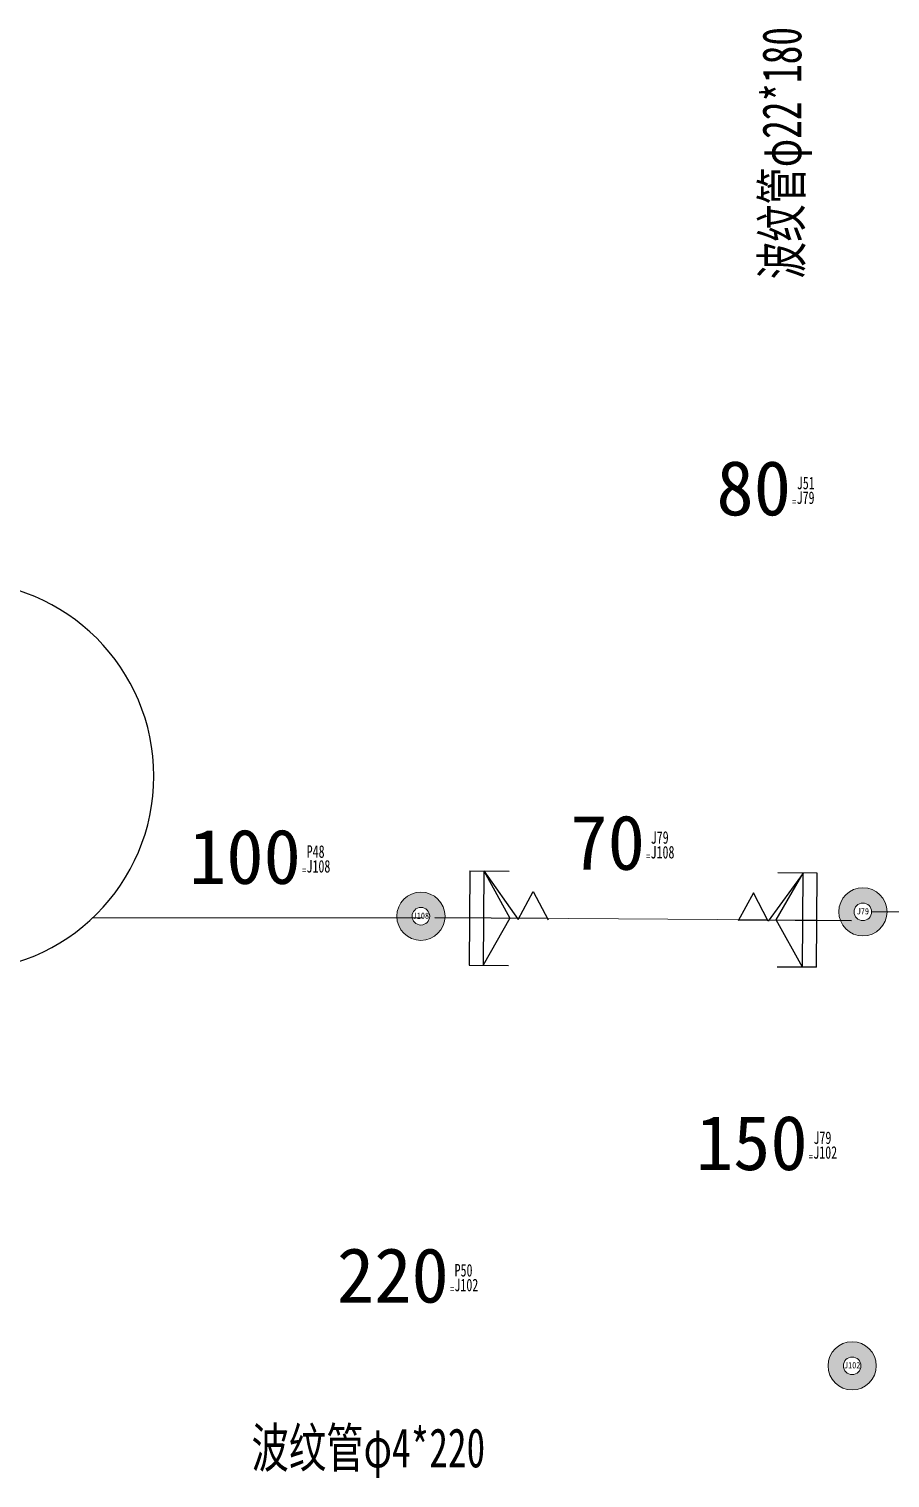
# Model space of a CAD drawing. Header units: millimetres. Extents: x -2653 to 6698, y -4403 to -42.
# Drawn here: x 339 to 394, y -683.2 to -590.7 of the extents above; entities that cross this region are included whole.
import ezdxf
from ezdxf.enums import TextEntityAlignment as Align

# ---------------------------------------------------------------- set-up
doc = ezdxf.new("R2010")
doc.units = ezdxf.units.MM
doc.header["$MEASUREMENT"] = 0
for name, color, linetype in [('01', 7, 'Continuous'), ('文字', 3, 'Continuous'), ('管-供应商', 43, 'Continuous'), ('管-内径', 2, 'Continuous'), ('管-名称', 59, 'Continuous'), ('管-外径', 6, 'Continuous'), ('管-编码', 58, 'Continuous'), ('节点长度', 1, 'Continuous'), ('节点长度-L', 32, 'Continuous'), ('轮廓线', 7, 'Continuous')]:
    doc.layers.add(name, color=color, linetype=linetype)
for name, color, linetype, plot in [('供方编码', 51, 'Continuous', False), ('备注', 4, 'Continuous', False), ('管-ID', 7, 'Continuous', False), ('管-L', 38, 'Continuous', False), ('管-不打印', 2, 'Continuous', False), ('管-位置', 18, 'Continuous', False), ('管-单位', 2, 'Continuous', False), ('管-工位', 4, 'Continuous', False), ('管-开口', 64, 'Continuous', False), ('管-数量', 6, 'Continuous', False), ('管-类别', 56, 'Continuous', False), ('管-规格', 56, 'Continuous', False), ('管-重叠值', 49, 'Continuous', False), ('管-颜色', 14, 'Continuous', False), ('节点长度-E1', 53, 'Continuous', False), ('节点长度-E2', 53, 'Continuous', False), ('节点长度-不打印', 14, 'Continuous', False), ('隐藏-节点长度辅助', 202, 'Continuous', False), ('隐藏-辅助信息', 3, 'Continuous', False)]:
    doc.layers.add(name, color=color, linetype=linetype, plot=plot)
doc.styles.add('CL', font='', dxfattribs={"height": 2})
doc.styles.get("Standard").update_dxf_attribs({"font": 'txt', "bigfont": 'gbcbig.shx'})
doc.styles.get('CL').set_extended_font_data('SimSun')

# ---------------------------------------------------------------- blocks, each defined once
blk = doc.blocks.new('分支点')
at = {"layer": '轮廓线'}
h = blk.add_hatch(color=1, dxfattribs=at)
edge = h.paths.add_edge_path()
edge.add_arc((-0.001, 0.001), 1.54, 0, 360)
edge = h.paths.add_edge_path(flags=16)
edge.add_arc((-0.001, 0.001), 0.56, 0, 360)
at = {"layer": '轮廓线', "color": 1, "linetype": 'ByBlock', "lineweight": -2}
for radius in [1.54, 0.56]:
    blk.add_circle((-0.001, 0.001), radius, dxfattribs=at)
at = {"layer": '轮廓线', "color": 2, "style": 'CL', "width": 0.8}
blk.add_attdef('位置', text='', height=0.4, dxfattribs=at).set_placement((-0.002, 0.035), align=Align.MIDDLE_CENTER)
at = {"layer": '隐藏-辅助信息', "color": 1, "style": 'CL', "width": 0.8, "flags": 13}
blk.add_attdef('选项', text='', height=0.1, dxfattribs=at).set_placement((-0.002, -0.464), align=Align.MIDDLE_CENTER)
blk = doc.blocks.new('节点长度')
at = {"layer": '节点长度-E1', "color": 202, "ltscale": 0.5, "style": 'CL', "width": 0.7, "flags": 4}
blk.add_attdef('E1', text='', height=0.8, dxfattribs=at).set_placement((1.351, 0.931), align=Align.MIDDLE_LEFT)
at = {"layer": '节点长度-E2', "color": 202, "ltscale": 0.5, "style": 'CL', "width": 0.7, "flags": 4}
blk.add_attdef('E2', text='', height=0.8, dxfattribs=at).set_placement((1.339, -0.011), align=Align.MIDDLE_LEFT)
at = {"layer": '节点长度-L', "color": 1, "ltscale": 0.5, "style": 'CL', "flags": 4}
blk.add_attdef('L', text='', height=2, dxfattribs=at).set_placement((0.98, 0.612), align=Align.MIDDLE_RIGHT)
at = {"layer": '节点长度-不打印', "color": 202, "ltscale": 0.5, "style": 'CL', "width": 0.7}
blk.add_text('=', height=0.5, dxfattribs=at).set_placement((1.189, -0.273), align=Align.MIDDLE_CENTER)
at = {"layer": '节点长度-不打印', "color": 1, "style": 'CL', "width": 0.8, "flags": 13}
blk.add_attdef('选项', text='', height=0.1, dxfattribs=at).set_placement((0.334, -0.1), align=Align.MIDDLE_CENTER)
blk = doc.blocks.new('管')
at = {"layer": '供方编码', "color": 2, "style": 'CL', "width": 0.7, "flags": 1}
blk.add_attdef('供方编码', text='', height=0.25, dxfattribs=at).set_placement((-1.647, -0.675), align=Align.MIDDLE_LEFT)
at = {"layer": '备注', "color": 1, "style": 'CL', "width": 0.7, "flags": 1}
blk.add_attdef('备注', text='', height=0.25, dxfattribs=at).set_placement((-2.741, -1.353), align=Align.MIDDLE_RIGHT)
at = {"layer": '文字', "color": 3, "style": 'CL', "flags": 9}
for tag, p in [('材质', (-6.173, -3.095)), ('耐低温', (10.809, -3.095)), ('耐高温', (10.809, -5.892)), ('参照标准', (10.537, -9.025))]:
    blk.add_attdef(tag, text='', height=2, dxfattribs=at).set_placement(p, align=Align.MIDDLE_RIGHT)
at = {"layer": '管-ID', "color": 1, "style": 'CL', "width": 0.7, "flags": 5}
blk.add_attdef('ID', text='', height=0.2, dxfattribs=at).set_placement((0.885, -0.698), align=Align.MIDDLE_CENTER)
at = {"layer": '管-L', "color": 2, "style": 'CL', "width": 0.8, "flags": 4}
blk.add_attdef('L', text='', height=0.2, dxfattribs=at).set_placement((5.331, 0.036), align=Align.MIDDLE_LEFT)
at = {"layer": '管-不打印', "color": 1, "style": 'CL', "width": 0.7, "flags": 13}
blk.add_attdef('选项', text='', height=0.2, dxfattribs=at).set_placement((5.155, -1.31), align=Align.MIDDLE_CENTER)
at = {"layer": '管-位置', "color": 3, "style": 'CL', "width": 0.7, "flags": 1}
blk.add_attdef('位置', text='', height=0.25, dxfattribs=at).set_placement((-2.77, -1.067), align=Align.MIDDLE_RIGHT)
at = {"layer": '管-供应商', "color": 3, "style": 'CL', "width": 0.7, "flags": 9}
blk.add_attdef('供应商', text='', height=2.5, dxfattribs=at).set_placement((-12.131, -0.078), align=Align.MIDDLE_RIGHT)
at = {"layer": '管-内径', "color": 3, "style": 'CL', "flags": 9}
blk.add_attdef('内径', text='', height=2, dxfattribs=at).set_placement((-6.193, -5.424), align=Align.MIDDLE_RIGHT)
at = {"layer": '管-单位', "color": 2, "style": 'CL', "width": 0.6, "flags": 5}
blk.add_attdef('单位', text='', height=0.2, dxfattribs=at).set_placement((5.158, -0.698), align=Align.MIDDLE_CENTER)
at = {"layer": '管-名称', "color": 1, "style": 'CL', "width": 0.7, "flags": 5}
blk.add_attdef('名称', text='', height=2.5, dxfattribs=at).set_placement((-1.998, -0.002), align=Align.MIDDLE_RIGHT)
at = {"layer": '管-外径', "color": 3, "style": 'CL', "width": 0.7, "flags": 1}
blk.add_attdef('外径', text='', height=2.5, dxfattribs=at).set_placement((-11.467, -8.408), align=Align.MIDDLE_LEFT)
at = {"layer": '管-工位', "color": 3, "style": 'CL', "width": 0.7, "flags": 1}
blk.add_attdef('工位', text='', height=0.25, dxfattribs=at).set_placement((-2.309, -1.345), align=Align.MIDDLE_CENTER)
at = {"layer": '管-开口', "color": 3, "style": 'CL', "width": 0.7, "flags": 1}
blk.add_attdef('开口', text='', height=0.25, dxfattribs=at).set_placement((-4.502, -1.063), align=Align.MIDDLE_CENTER)
at = {"layer": '管-数量', "color": 2, "style": 'CL', "width": 0.8, "flags": 1}
blk.add_attdef('数量', text='', height=2.5, dxfattribs=at).set_placement((4.91, 0.034), align=Align.MIDDLE_LEFT)
at = {"layer": '管-类别', "color": 7, "style": 'CL', "width": 0.6, "flags": 5}
blk.add_attdef('类别', text='', height=0.2, dxfattribs=at).set_placement((1.954, -1.223), align=Align.MIDDLE_CENTER)
at = {"layer": '管-编码', "color": 2, "style": 'CL', "width": 0.7}
blk.add_attdef('编码', text='', height=2.5, dxfattribs=at).set_placement((-1.647, 0.064), align=Align.MIDDLE_LEFT)
at = {"layer": '管-规格', "color": 3, "style": 'CL', "width": 0.7, "flags": 1}
blk.add_attdef('规格', text='', height=0.25, dxfattribs=at).set_placement((-1.613, -1.366), align=Align.MIDDLE_LEFT)
at = {"layer": '管-重叠值', "color": 1, "style": 'CL', "width": 0.6, "flags": 5}
blk.add_attdef('重叠值', text='', height=0.2, dxfattribs=at).set_placement((4.09, -0.96), align=Align.MIDDLE_CENTER)
at = {"layer": '管-颜色', "color": 7, "style": 'CL', "width": 0.6, "flags": 5}
blk.add_attdef('颜色', text='', height=0.2, dxfattribs=at).set_placement((1.954, -0.96), align=Align.MIDDLE_CENTER)
blk = doc.blocks.new('493577-1（出线）')
for p, q in [((132.781, 148.837), (144.781, 140.837)), ((144.781, 148.837), (132.781, 140.837)), ((165.06, 140.837), (108.781, 140.837)), ((103.66, 135.716), (103.66, 121.056)), ((165.06, 115.935), (108.781, 115.935))]:
    blk.add_line(p, q)
for points in [[(132.781, 148.837), (144.781, 148.837), (144.781, 140.837), (132.781, 140.837)], [(108.781, 136.386), (120.781, 136.386), (120.781, 128.386), (108.781, 128.386)], [(120.781, 136.386), (132.781, 136.386), (132.781, 128.386), (120.781, 128.386)], [(132.781, 136.386), (144.781, 136.386), (144.781, 128.386), (132.781, 128.386)], [(144.781, 136.386), (156.781, 136.386), (156.781, 128.386), (144.781, 128.386)], [(156.781, 136.386), (168.781, 136.386), (168.781, 128.386), (156.781, 128.386)], [(108.781, 128.386), (120.781, 128.386), (120.781, 120.386), (108.781, 120.386)], [(120.781, 128.386), (132.781, 128.386), (132.781, 120.386), (120.781, 120.386)], [(132.781, 128.386), (144.781, 128.386), (144.781, 120.386), (132.781, 120.386)], [(144.781, 128.386), (156.781, 128.386), (156.781, 120.386), (144.781, 120.386)], [(156.781, 128.386), (168.781, 128.386), (168.781, 120.386), (156.781, 120.386)]]:
    blk.add_lwpolyline(points, close=True)
at = {"color": 7, "linetype": 'Continuous'}
for centre, radius, start, end in [((108.781, 135.716), 5.12, 90, 180), ((165.06, 128.386), 12.451, 270, 90), ((108.781, 121.056), 5.12, 180, 270)]:
    blk.add_arc(centre, radius, start, end, dxfattribs=at)
at = {"char_height": 1.5, "width": 2.47009, "attachment_point": 1}
for s, insert in [('{\\fSimSun|b0|i0|c134|p2;2}', (109.707, 135.749)), ('{\\fSimSun|b0|i0|c134|p2;4}', (121.707, 135.749)), ('{\\fSimSun|b0|i0|c134|p2;6}', (133.707, 135.749)), ('{\\fSimSun|b0|i0|c134|p2;8}', (145.707, 135.749)), ('{\\fSimSun|b0|i0|c134|p2;10}', (157.707, 135.749)), ('{\\fSimSun|b0|i0|c134|p2;3}', (121.707, 127.768)), ('{\\fSimSun|b0|i0|c134|p2;9}', (157.707, 127.768)), ('{\\fSimSun|b0|i0|c134|p2;1}', (109.707, 127.768)), ('{\\fSimSun|b0|i0|c134|p2;5}', (133.707, 127.768)), ('{\\fSimSun|b0|i0|c134|p2;7}', (145.707, 127.768))]:
    blk.add_mtext(s, dxfattribs=dict(at, insert=insert))
blk = doc.blocks.new('缠胶带')
at = {"layer": '01', "color": 0}
for p, q in [((0, 3), (0, -3)), ((0, 3), (2.5, 3)), ((0, -3), (2.5, -3))]:
    blk.add_line(p, q, dxfattribs=at)
blk = doc.blocks.new('LNTH-BJDHCZ')
at = {"color": 7}
for p, q in [((0.898, 3.009), (0.898, -3.009)), ((0.898, 3.009), (2.584, 0)), ((0.898, 3.009), (3.1, -0.08)), ((3.1, -0.08), (4.052, 1.725)), ((4.052, 1.725), (5.02, -0.08)), ((2.584, 0), (0.898, -3.009))]:
    blk.add_line(p, q, dxfattribs=at)
at = {"color": 0, "lineweight": 25}
blk.add_line((4.977, 0), (-2.213, 0), dxfattribs=at)
at = {"color": 7, "xscale": 1.002857122799469, "yscale": 1.002857122800833, "zscale": 1.002857122799469}
blk.add_blockref('缠胶带', (0, 0), dxfattribs=at)
blk = doc.blocks.new('LNTH-BJDHCY')
at = {"color": 7}
for p, q in [((0.898, 3.009), (0.898, -3.009)), ((0.898, 3.009), (2.584, 0)), ((0.898, -3.009), (3.1, 0.08)), ((2.584, 0), (0.898, -3.009)), ((3.1, 0.08), (4.052, -1.725)), ((4.052, -1.725), (5.02, 0.08))]:
    blk.add_line(p, q, dxfattribs=at)
at = {"color": 0, "lineweight": 25}
blk.add_line((4.977, 0), (-2.213, 0), dxfattribs=at)
at = {"color": 7, "xscale": 1.002857122799469, "yscale": 1.002857122800833, "zscale": 1.002857122799469}
blk.add_blockref('缠胶带', (0, 0), dxfattribs=at)

msp = doc.modelspace()

# ---------------------------------------------------------------- linework, layer by layer
at = {"layer": '轮廓线', "color": 3, "lineweight": 0}
msp.add_line((364.127, -647.448), (343.08, -647.448), dxfattribs=at)
at = {"layer": '轮廓线', "lineweight": 0}
msp.add_line((392.803, -647.072), (427.021, -647.072), dxfattribs=at)
at = {"layer": '轮廓线', "color": 3, "lineweight": 0}
msp.add_lwpolyline([(367.127, -647.467), (389.299, -647.61)], dxfattribs=at)

# ---------------------------------------------------------------- block references
at = {"rotation": 90}
msp.add_blockref('管', (387.127, -605.024), dxfattribs=at).add_auto_attribs({'编码': '波纹管φ22*180'})
at = {"lineweight": -3}
msp.add_blockref('493577-1（出线）', (169.458, -766.793), dxfattribs=at)
at = {"lineweight": 0}
for p, values in [((364.024, -647.356), {'位置': 'J108'}), ((392.245, -647.073), {'位置': 'J79'}), ((391.56, -676.071), {'位置': 'J102'})]:
    msp.add_blockref('分支点', p, dxfattribs=at).add_auto_attribs(values)
msp.add_blockref('管', (354.852, -681.372)).add_auto_attribs({'编码': '波纹管φ4*220'})
at = {"layer": '轮廓线', "lineweight": 0}
ref = msp.add_blockref('节点长度', (386.674, -620.613), dxfattribs=at)
ref.add_attrib('L', '80', dxfattribs={"layer": '节点长度', "color": 1, "ltscale": 0.5, "height": 3.5, "style": 'CL'}).set_placement((387.654, -620.001), align=Align.MIDDLE_RIGHT)
ref.add_attrib('E1', 'J51', dxfattribs={"layer": '隐藏-节点长度辅助', "color": 202, "ltscale": 0.5, "height": 0.8, "style": 'CL', "width": 0.7}).set_placement((388.025, -619.682), align=Align.MIDDLE_LEFT)
ref.add_attrib('E2', 'J79', dxfattribs={"layer": '隐藏-节点长度辅助', "color": 202, "ltscale": 0.5, "height": 0.8, "style": 'CL', "width": 0.7}).set_placement((388.013, -620.623), align=Align.MIDDLE_LEFT)
ref = msp.add_blockref('节点长度', (377.349, -643.253), dxfattribs=at)
ref.add_attrib('L', '70', dxfattribs={"layer": '节点长度', "color": 1, "ltscale": 0.5, "height": 3.5, "style": 'CL'}).set_placement((378.329, -642.641), align=Align.MIDDLE_RIGHT)
ref.add_attrib('E1', 'J79', dxfattribs={"layer": '隐藏-节点长度辅助', "color": 202, "ltscale": 0.5, "height": 0.8, "style": 'CL', "width": 0.7}).set_placement((378.7, -642.322), align=Align.MIDDLE_LEFT)
ref.add_attrib('E2', 'J108', dxfattribs={"layer": '隐藏-节点长度辅助', "color": 202, "ltscale": 0.5, "height": 0.8, "style": 'CL', "width": 0.7}).set_placement((378.688, -643.264), align=Align.MIDDLE_LEFT)
ref = msp.add_blockref('节点长度', (355.379, -644.153), dxfattribs=at)
ref.add_attrib('L', '100', dxfattribs={"layer": '节点长度', "color": 1, "ltscale": 0.5, "height": 3.5, "style": 'CL'}).set_placement((356.359, -643.541), align=Align.MIDDLE_RIGHT)
ref.add_attrib('E1', 'P48', dxfattribs={"layer": '隐藏-节点长度辅助', "color": 202, "ltscale": 0.5, "height": 0.8, "style": 'CL', "width": 0.7}).set_placement((356.73, -643.222), align=Align.MIDDLE_LEFT)
ref.add_attrib('E2', 'J108', dxfattribs={"layer": '隐藏-节点长度辅助', "color": 202, "ltscale": 0.5, "height": 0.8, "style": 'CL', "width": 0.7}).set_placement((356.718, -644.164), align=Align.MIDDLE_LEFT)
at = {"layer": '轮廓线', "color": 3, "lineweight": 0}
for name, p, rotation in [('LNTH-BJDHCZ', (367.127, -647.467), 359.6304922512317), ('LNTH-BJDHCY', (389.299, -647.61), 179.6304922512289)]:
    msp.add_blockref(name, p, dxfattribs=dict(at, rotation=rotation))
at = {"layer": '轮廓线', "lineweight": 0}
ref = msp.add_blockref('节点长度', (387.738, -662.433), dxfattribs=at)
ref.add_attrib('L', '150', dxfattribs={"layer": '节点长度', "color": 1, "ltscale": 0.5, "height": 3.5, "style": 'CL'}).set_placement((388.719, -661.821), align=Align.MIDDLE_RIGHT)
ref.add_attrib('E1', 'J79', dxfattribs={"layer": '隐藏-节点长度辅助', "color": 202, "ltscale": 0.5, "height": 0.8, "style": 'CL', "width": 0.7}).set_placement((389.089, -661.502), align=Align.MIDDLE_LEFT)
ref.add_attrib('E2', 'J102', dxfattribs={"layer": '隐藏-节点长度辅助', "color": 202, "ltscale": 0.5, "height": 0.8, "style": 'CL', "width": 0.7}).set_placement((389.077, -662.443), align=Align.MIDDLE_LEFT)
ref = msp.add_blockref('节点长度', (364.824, -670.897), dxfattribs=at)
ref.add_attrib('L', '220', dxfattribs={"layer": '节点长度', "color": 1, "ltscale": 0.5, "height": 3.5, "style": 'CL'}).set_placement((365.804, -670.285), align=Align.MIDDLE_RIGHT)
ref.add_attrib('E1', 'P50', dxfattribs={"layer": '隐藏-节点长度辅助', "color": 202, "ltscale": 0.5, "height": 0.8, "style": 'CL', "width": 0.7}).set_placement((366.175, -669.966), align=Align.MIDDLE_LEFT)
ref.add_attrib('E2', 'J102', dxfattribs={"layer": '隐藏-节点长度辅助', "color": 202, "ltscale": 0.5, "height": 0.8, "style": 'CL', "width": 0.7}).set_placement((366.163, -670.907), align=Align.MIDDLE_LEFT)

doc.saveas('drawing.dxf')
